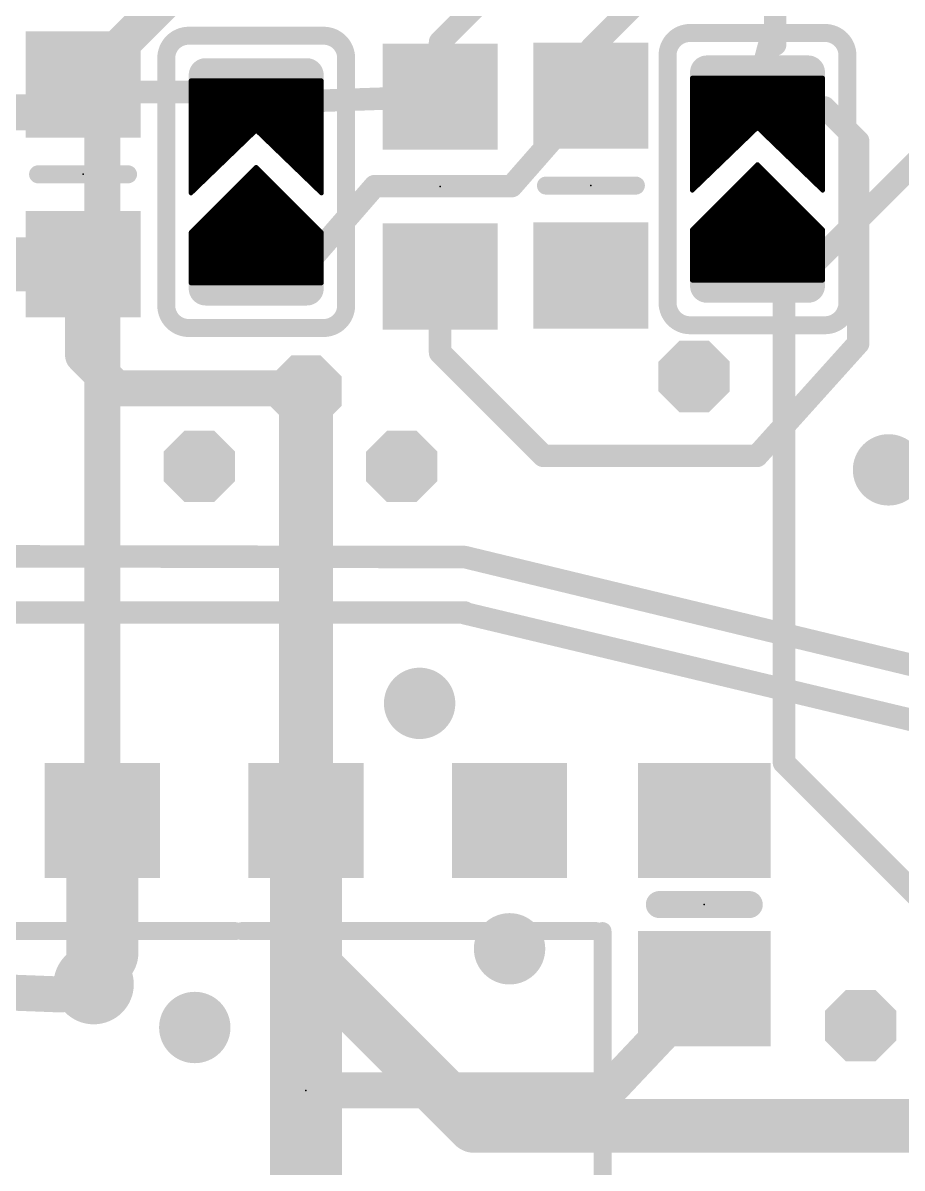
# Model space of a CAD drawing. Extents: x -31 to 165, y 0 to 136.
# Drawn here: x 15.2 to 25.13, y 31.32 to 44.26 of the extents above; entities that cross this region are included whole.
import ezdxf

# ---------------------------------------------------------------- set-up
doc = ezdxf.new("R2010")
doc.units = 0
for name, color, linetype in [('1', 12, 'CONTINUOUS'), ('16', 132, 'CONTINUOUS'), ('18', 3, 'CONTINUOUS'), ('21', 40, 'CONTINUOUS'), ('23', 40, 'CONTINUOUS')]:
    doc.layers.add(name, color=color, linetype=linetype)

# ---------------------------------------------------------------- blocks, each defined once
blk = doc.blocks.new('RECT')
blk.add_solid([(-0.5, -0.5), (0.5, -0.5), (-0.5, 0.5), (0.5, 0.5)])
blk = doc.blocks.new('RECT121920X243840R50')
at = {"const_width": 0.1905}
blk.add_lwpolyline([(0.2858, -0.5715), (0.2858, 0.5715, 0.4142), (0.1905, 0.6668), (-0.1905, 0.6668, 0.4142), (-0.2858, 0.5715), (-0.2858, -0.5715, 0.4142), (-0.1905, -0.6668), (0.1905, -0.6668, 0.4142)], format="xyb", close=True, dxfattribs=at)
blk.add_solid([(-0.2159, -0.5969), (0.2159, -0.5969), (-0.2159, 0.5969), (0.2159, 0.5969)])
blk = doc.blocks.new('ROUNDV')
at = {"const_width": 0.5}
blk.add_lwpolyline([(0, -0.25, 1), (0, 0.25, 1), (0, -0.25)], format="xyb", dxfattribs=at)
blk = doc.blocks.new('OCTAGONV')
at = {"const_width": 0.5}
blk.add_lwpolyline([(-0.25, -0.1036), (-0.25, 0.1036), (-0.1036, 0.25), (0.1036, 0.25), (0.25, 0.1036), (0.25, -0.1036), (0.1036, -0.25), (-0.1036, -0.25), (-0.25, -0.1036), (-0.25, 0.1036)], dxfattribs=at)

msp = doc.modelspace()

# ---------------------------------------------------------------- linework, layer by layer
at = {"layer": '1'}
for points, const_width in [([(23.6992, 44.069), (23.6992, 45.701)], 0.254), ([(21.6182, 43.971), (22.2242, 44.577)], 0.254), ([(20.3192, 44.45), (19.9142, 44.045)], 0.254), ([(19.9142, 44.045), (19.9142, 43.428)], 0.254), ([(23.5002, 43.513), (23.6272, 43.997)], 0.254), ([(23.6272, 43.997), (23.6992, 44.069)], 0.254), ([(23.6992, 44.017), (23.6992, 44.069)], 0.254), ([(21.6182, 43.44), (21.6182, 43.971)], 0.254), ([(15.9662, 43.482), (15.8812, 43.567)], 0.254), ([(17.8372, 43.482), (15.9662, 43.482)], 0.254), ([(18.5738, 43.609), (17.1006, 43.609)], 0.0508), ([(17.1006, 43.609), (17.1006, 42.339)], 0.0508), ([(17.1006, 43.5864), (18.5738, 43.5864)], 0.0508), ([(17.8372, 43.482), (17.9572, 43.362)], 0.254), ([(18.5738, 42.339), (18.5738, 43.609)], 0.0508), ([(24.2368, 43.64), (22.7636, 43.64)], 0.0508), ([(22.7636, 43.64), (22.7636, 42.37)], 0.0508), ([(22.7636, 43.6372), (24.2368, 43.6372)], 0.0508), ([(22.7636, 43.5864), (24.2368, 43.5864)], 0.0508), ([(23.8332, 43.307), (23.5002, 43.513)], 0.254), ([(24.2368, 42.37), (24.2368, 43.64)], 0.0508), ([(17.1006, 43.5356), (18.5738, 43.5356)], 0.0508), ([(17.1006, 43.4848), (18.5738, 43.4848)], 0.0508), ([(17.9572, 43.362), (19.9142, 43.428)], 0.254), ([(20.7232, 42.418), (21.6182, 43.44)], 0.254), ([(22.7636, 43.5356), (24.2368, 43.5356)], 0.0508), ([(22.7636, 43.4848), (24.2368, 43.4848)], 0.0508), ([(17.1006, 43.434), (18.5738, 43.434)], 0.0508), ([(17.1006, 43.3832), (18.5738, 43.3832)], 0.0508), ([(17.1006, 43.3324), (18.5738, 43.3324)], 0.0508), ([(22.7636, 43.434), (24.2368, 43.434)], 0.0508), ([(22.7636, 43.3832), (24.2368, 43.3832)], 0.0508), ([(22.7636, 43.3324), (24.2368, 43.3324)], 0.0508), ([(24.2562, 43.307), (23.8332, 43.307)], 0.254), ([(24.6372, 42.926), (24.2562, 43.307)], 0.254), ([(17.1006, 43.2816), (18.5738, 43.2816)], 0.0508), ([(17.1006, 43.2308), (18.5738, 43.2308)], 0.0508), ([(22.7636, 43.2816), (24.2368, 43.2816)], 0.0508), ([(22.7636, 43.2308), (24.2368, 43.2308)], 0.0508), ([(17.1006, 43.18), (18.5738, 43.18)], 0.0508), ([(17.1006, 43.1292), (18.5738, 43.1292)], 0.0508), ([(17.1006, 43.0784), (18.5738, 43.0784)], 0.0508), ([(22.7636, 43.18), (24.2368, 43.18)], 0.0508), ([(22.7636, 43.1292), (24.2368, 43.1292)], 0.0508), ([(22.7636, 42.37), (23.5002, 43.0812)], 0.0508), ([(22.7636, 43.0784), (23.4973, 43.0784)], 0.0508), ([(23.5002, 43.0812), (24.2368, 42.37)], 0.0508), ([(23.5031, 43.0784), (24.2368, 43.0784)], 0.0508), ([(17.1006, 42.339), (17.8372, 43.0502)], 0.0508), ([(17.1006, 43.0276), (17.8138, 43.0276)], 0.0508), ([(17.1006, 42.9768), (17.7612, 42.9768)], 0.0508), ([(17.8372, 43.0502), (18.5738, 42.339)], 0.0508), ([(17.8606, 43.0276), (18.5738, 43.0276)], 0.0508), ([(17.9132, 42.9768), (18.5738, 42.9768)], 0.0508), ([(22.7636, 43.0276), (23.4447, 43.0276)], 0.0508), ([(22.7636, 42.9768), (23.3921, 42.9768)], 0.0508), ([(23.5557, 43.0276), (24.2368, 43.0276)], 0.0508), ([(23.6083, 42.9768), (24.2368, 42.9768)], 0.0508), ([(24.6372, 40.64), (24.6372, 42.926)], 0.254), ([(17.1006, 42.926), (17.7086, 42.926)], 0.0508), ([(17.1006, 42.8752), (17.656, 42.8752)], 0.0508), ([(17.1006, 42.8244), (17.6033, 42.8244)], 0.0508), ([(17.9658, 42.926), (18.5738, 42.926)], 0.0508), ([(18.0185, 42.8752), (18.5738, 42.8752)], 0.0508), ([(18.0711, 42.8244), (18.5738, 42.8244)], 0.0508), ([(22.7636, 42.926), (23.3395, 42.926)], 0.0508), ([(22.7636, 42.8752), (23.2868, 42.8752)], 0.0508), ([(22.7636, 42.8244), (23.2342, 42.8244)], 0.0508), ([(23.6609, 42.926), (24.2368, 42.926)], 0.0508), ([(23.7136, 42.8752), (24.2368, 42.8752)], 0.0508), ([(23.7662, 42.8244), (24.2368, 42.8244)], 0.0508), ([(17.1006, 42.7736), (17.5507, 42.7736)], 0.0508), ([(17.1006, 42.7228), (17.4981, 42.7228)], 0.0508), ([(17.1006, 42.672), (17.4455, 42.672)], 0.0508), ([(18.1237, 42.7736), (18.5738, 42.7736)], 0.0508), ([(18.1763, 42.7228), (18.5738, 42.7228)], 0.0508), ([(18.2289, 42.672), (18.5738, 42.672)], 0.0508), ([(22.7636, 42.7736), (23.1816, 42.7736)], 0.0508), ([(22.7636, 42.7228), (23.129, 42.7228)], 0.0508), ([(22.7636, 42.672), (23.0764, 42.672)], 0.0508), ([(23.8188, 42.7736), (24.2368, 42.7736)], 0.0508), ([(23.8714, 42.7228), (24.2368, 42.7228)], 0.0508), ([(23.924, 42.672), (24.2368, 42.672)], 0.0508), ([(17.1006, 41.8945), (17.8372, 42.6311)], 0.0508), ([(17.1006, 42.6212), (17.3929, 42.6212)], 0.0508), ([(17.1006, 42.5704), (17.3403, 42.5704)], 0.0508), ([(17.7765, 42.5704), (17.8979, 42.5704)], 0.0508), ([(17.8273, 42.6212), (17.8471, 42.6212)], 0.0508), ([(17.8372, 42.6311), (18.5738, 41.8945)], 0.0508), ([(18.2815, 42.6212), (18.5738, 42.6212)], 0.0508), ([(18.3341, 42.5704), (18.5738, 42.5704)], 0.0508), ([(22.7636, 41.9255), (23.5002, 42.6621)], 0.0508), ([(22.7636, 42.6212), (23.0238, 42.6212)], 0.0508), ([(22.7636, 42.5704), (22.9712, 42.5704)], 0.0508), ([(23.4085, 42.5704), (23.5919, 42.5704)], 0.0508), ([(23.4593, 42.6212), (23.5411, 42.6212)], 0.0508), ([(23.5002, 42.6621), (24.2368, 41.9255)], 0.0508), ([(23.9766, 42.6212), (24.2368, 42.6212)], 0.0508), ([(24.0292, 42.5704), (24.2368, 42.5704)], 0.0508), ([(17.1006, 42.5196), (17.2876, 42.5196)], 0.0508), ([(17.1006, 42.4688), (17.235, 42.4688)], 0.0508), ([(17.1006, 42.418), (17.1824, 42.418)], 0.0508), ([(17.6241, 42.418), (18.0503, 42.418)], 0.0508), ([(17.6749, 42.4688), (17.9995, 42.4688)], 0.0508), ([(17.7257, 42.5196), (17.9487, 42.5196)], 0.0508), ([(18.3352, 41.45), (19.1762, 42.418)], 0.254), ([(18.3867, 42.5196), (18.5738, 42.5196)], 0.0508), ([(18.4394, 42.4688), (18.5738, 42.4688)], 0.0508), ([(18.492, 42.418), (18.5738, 42.418)], 0.0508), ([(19.1762, 42.418), (20.7232, 42.418)], 0.254), ([(22.7636, 42.5196), (22.9185, 42.5196)], 0.0508), ([(22.7636, 42.4688), (22.8659, 42.4688)], 0.0508), ([(22.7636, 42.418), (22.8133, 42.418)], 0.0508), ([(23.2561, 42.418), (23.7443, 42.418)], 0.0508), ([(23.3069, 42.4688), (23.6935, 42.4688)], 0.0508), ([(23.3577, 42.5196), (23.6427, 42.5196)], 0.0508), ([(24.0819, 42.5196), (24.2368, 42.5196)], 0.0508), ([(24.1345, 42.4688), (24.2368, 42.4688)], 0.0508), ([(24.1871, 42.418), (24.2368, 42.418)], 0.0508), ([(17.1006, 42.3672), (17.1298, 42.3672)], 0.0508), ([(17.5225, 42.3164), (18.1519, 42.3164)], 0.0508), ([(17.5733, 42.3672), (18.1011, 42.3672)], 0.0508), ([(18.5446, 42.3672), (18.5738, 42.3672)], 0.0508), ([(23.1545, 42.3164), (23.8459, 42.3164)], 0.0508), ([(23.2053, 42.3672), (23.7951, 42.3672)], 0.0508), ([(17.3701, 42.164), (18.3043, 42.164)], 0.0508), ([(17.4209, 42.2148), (18.2535, 42.2148)], 0.0508), ([(17.4717, 42.2656), (18.2027, 42.2656)], 0.0508), ([(23.0021, 42.164), (23.9983, 42.164)], 0.0508), ([(23.0529, 42.2148), (23.9475, 42.2148)], 0.0508), ([(23.1037, 42.2656), (23.8967, 42.2656)], 0.0508), ([(17.2685, 42.0624), (18.4059, 42.0624)], 0.0508), ([(17.3193, 42.1132), (18.3551, 42.1132)], 0.0508), ([(22.9005, 42.0624), (24.0999, 42.0624)], 0.0508), ([(22.9513, 42.1132), (24.0491, 42.1132)], 0.0508), ([(17.1006, 41.323), (17.1006, 41.8945)], 0.0508), ([(17.1161, 41.91), (18.5583, 41.91)], 0.0508), ([(17.1669, 41.9608), (18.5075, 41.9608)], 0.0508), ([(17.2177, 42.0116), (18.4567, 42.0116)], 0.0508), ([(18.5738, 41.8945), (18.5738, 41.323)], 0.0508), ([(22.7636, 41.354), (22.7636, 41.9255)], 0.0508), ([(22.7636, 41.91), (24.2368, 41.91)], 0.0508), ([(22.7989, 41.9608), (24.2015, 41.9608)], 0.0508), ([(22.8497, 42.0116), (24.1507, 42.0116)], 0.0508), ([(24.2368, 41.9255), (24.2368, 41.354)], 0.0508), ([(14.2082, 41.535), (15.8812, 41.535)], 0.6096), ([(17.1006, 41.8592), (18.5738, 41.8592)], 0.0508), ([(17.1006, 41.8084), (18.5738, 41.8084)], 0.0508), ([(22.7636, 41.8592), (24.2368, 41.8592)], 0.0508), ([(22.7636, 41.8084), (24.2368, 41.8084)], 0.0508), ([(15.8812, 41.535), (15.8812, 40.506)], 0.4064), ([(17.1006, 41.7576), (18.5738, 41.7576)], 0.0508), ([(17.1006, 41.7068), (18.5738, 41.7068)], 0.0508), ([(17.1006, 41.656), (18.5738, 41.656)], 0.0508), ([(22.7636, 41.7576), (24.2368, 41.7576)], 0.0508), ([(22.7636, 41.7068), (24.2368, 41.7068)], 0.0508), ([(22.7636, 41.656), (24.2368, 41.656)], 0.0508), ([(17.1006, 41.6052), (18.5738, 41.6052)], 0.0508), ([(17.1006, 41.5544), (18.5738, 41.5544)], 0.0508), ([(17.8372, 41.45), (18.3352, 41.45)], 0.254), ([(22.7636, 41.6052), (24.2368, 41.6052)], 0.0508), ([(22.7636, 41.5544), (24.2368, 41.5544)], 0.0508), ([(17.1006, 41.5036), (18.5738, 41.5036)], 0.0508), ([(17.1006, 41.4528), (18.5738, 41.4528)], 0.0508), ([(17.1006, 41.402), (18.5738, 41.402)], 0.0508), ([(19.9142, 41.396), (19.9142, 40.537)], 0.254), ([(22.7636, 41.5036), (24.2368, 41.5036)], 0.0508), ([(22.7636, 41.4528), (24.2368, 41.4528)], 0.0508), ([(22.7636, 41.402), (24.2368, 41.402)], 0.0508), ([(17.1006, 41.3512), (18.5738, 41.3512)], 0.0508), ([(18.5738, 41.323), (17.1006, 41.323)], 0.0508), ([(24.2368, 41.354), (22.7636, 41.354)], 0.0508), ([(23.4942, 39.37), (24.6372, 40.64)], 0.254), ([(15.8812, 40.506), (16.2552, 40.132)], 0.4064), ([(19.9142, 40.537), (21.0812, 39.37)], 0.254), ([(16.2552, 40.132), (18.3682, 40.132)], 0.4064), ([(18.3682, 40.132), (18.3992, 40.101)], 0.4064), ([(21.0812, 39.37), (23.4942, 39.37)], 0.254), ([(4.5242, 38.251), (20.1922, 38.227)], 0.254), ([(20.1922, 38.227), (33.5432, 35.002)], 0.254), ([(4.5242, 37.601), (20.1922, 37.601)], 0.254), ([(20.1922, 37.601), (20.1922, 37.592)], 0.254), ([(20.1922, 37.592), (33.1622, 34.494)], 0.254), ([(16.0992, 33.751), (16.0992, 35.251)], 0.8128), ([(18.3992, 33.751), (18.3992, 35.251)], 0.8128), ([(18.3992, 32.201), (18.3992, 33.751)], 0.8128), ([(16.0992, 33.751), (15.8752, 33.527)], 0.4064), ([(15.8752, 33.527), (15.6332, 33.285)], 0.4064), ([(16.0012, 33.527), (15.8752, 33.527)], 0.4064), ([(16.0012, 33.401), (16.0012, 33.527)], 0.4064), ([(15.6332, 33.285), (13.8992, 33.351)], 0.4064), ([(22.8992, 33.351), (21.8152, 32.201)], 0.4064), ([(18.3992, 29.151), (18.3992, 32.201)], 0.8128), ([(21.8152, 32.201), (18.3992, 32.201)], 0.4064)]:
    msp.add_lwpolyline(points, dxfattribs=dict(at, const_width=const_width))
for points, const_width in [([(19.9777, 44.045, 1), (19.8507, 44.045)], 0.127), ([(19.8693, 44.0899, 1), (19.9591, 44.0001)], 0.127), ([(23.6886, 43.9809, 1), (23.5658, 44.0131)], 0.127), ([(23.7627, 44.069, 1), (23.6357, 44.069)], 0.127), ([(23.6357, 44.069, 1), (23.7627, 44.069)], 0.127), ([(23.7441, 44.0241, 1), (23.6543, 44.1139)], 0.127), ([(21.6817, 43.971, 1), (21.5547, 43.971)], 0.127), ([(21.5733, 44.0159, 1), (21.6631, 43.9261)], 0.127), ([(23.5823, 44.0419, 1), (23.6721, 43.9521)], 0.127), ([(23.6357, 44.017, 1), (23.7627, 44.017)], 0.127), ([(15.9261, 43.6119, 1), (15.8363, 43.5221)], 0.127), ([(15.9662, 43.5455, 1), (15.9662, 43.4185)], 0.127), ([(17.1006, 43.6217, 1), (17.1006, 43.5963)], 0.0254), ([(17.1133, 43.609, 1), (17.0879, 43.609)], 0.0254), ([(17.1006, 43.5991, 1), (17.1006, 43.5737)], 0.0254), ([(17.8821, 43.5269, 1), (17.7923, 43.4371)], 0.127), ([(17.8372, 43.4185, 1), (17.8372, 43.5455)], 0.127), ([(18.5865, 43.609, 1), (18.5611, 43.609)], 0.0254), ([(18.5738, 43.5963, 1), (18.5738, 43.6217)], 0.0254), ([(18.5738, 43.5737, 1), (18.5738, 43.5991)], 0.0254), ([(22.7636, 43.6527, 1), (22.7636, 43.6273)], 0.0254), ([(22.7763, 43.64, 1), (22.7509, 43.64)], 0.0254), ([(22.7636, 43.6499, 1), (22.7636, 43.6245)], 0.0254), ([(22.7636, 43.5991, 1), (22.7636, 43.5737)], 0.0254), ([(23.5336, 43.567, 1), (23.4668, 43.459)], 0.127), ([(24.2495, 43.64, 1), (24.2241, 43.64)], 0.0254), ([(24.2368, 43.6273, 1), (24.2368, 43.6527)], 0.0254), ([(24.2368, 43.6245, 1), (24.2368, 43.6499)], 0.0254), ([(24.2368, 43.5737, 1), (24.2368, 43.5991)], 0.0254), ([(15.9213, 43.4371, 1), (16.0111, 43.5269)], 0.127), ([(17.1006, 43.5483, 1), (17.1006, 43.5229)], 0.0254), ([(17.1006, 43.4975, 1), (17.1006, 43.4721)], 0.0254), ([(17.9551, 43.4255, 1), (17.9593, 43.2985)], 0.127), ([(18.5738, 43.5229, 1), (18.5738, 43.5483)], 0.0254), ([(18.5738, 43.4721, 1), (18.5738, 43.4975)], 0.0254), ([(19.8507, 43.428, 1), (19.9777, 43.428)], 0.127), ([(19.9163, 43.3645, 1), (19.9121, 43.4915)], 0.127), ([(21.5547, 43.44, 1), (21.6817, 43.44)], 0.127), ([(21.666, 43.3982, 1), (21.5704, 43.4818)], 0.127), ([(22.7636, 43.5483, 1), (22.7636, 43.5229)], 0.0254), ([(22.7636, 43.4975, 1), (22.7636, 43.4721)], 0.0254), ([(23.4388, 43.5291, 1), (23.5616, 43.4969)], 0.127), ([(24.2368, 43.5229, 1), (24.2368, 43.5483)], 0.0254), ([(24.2368, 43.4721, 1), (24.2368, 43.4975)], 0.0254), ([(17.1006, 43.4467, 1), (17.1006, 43.4213)], 0.0254), ([(17.1006, 43.3959, 1), (17.1006, 43.3705)], 0.0254), ([(17.1006, 43.3451, 1), (17.1006, 43.3197)], 0.0254), ([(17.9123, 43.3171, 1), (18.0021, 43.4069)], 0.127), ([(18.5738, 43.4213, 1), (18.5738, 43.4467)], 0.0254), ([(18.5738, 43.3705, 1), (18.5738, 43.3959)], 0.0254), ([(18.5738, 43.3197, 1), (18.5738, 43.3451)], 0.0254), ([(22.7636, 43.4467, 1), (22.7636, 43.4213)], 0.0254), ([(22.7636, 43.3959, 1), (22.7636, 43.3705)], 0.0254), ([(22.7636, 43.3451, 1), (22.7636, 43.3197)], 0.0254), ([(23.8332, 43.3705, 1), (23.8332, 43.2435)], 0.127), ([(23.7998, 43.253, 1), (23.8666, 43.361)], 0.127), ([(24.3011, 43.3519, 1), (24.2113, 43.2621)], 0.127), ([(24.2562, 43.2435, 1), (24.2562, 43.3705)], 0.127), ([(24.2368, 43.4213, 1), (24.2368, 43.4467)], 0.0254), ([(24.2368, 43.3705, 1), (24.2368, 43.3959)], 0.0254), ([(24.2368, 43.3197, 1), (24.2368, 43.3451)], 0.0254), ([(17.1006, 43.2943, 1), (17.1006, 43.2689)], 0.0254), ([(17.1006, 43.2435, 1), (17.1006, 43.2181)], 0.0254), ([(18.5738, 43.2689, 1), (18.5738, 43.2943)], 0.0254), ([(18.5738, 43.2181, 1), (18.5738, 43.2435)], 0.0254), ([(22.7636, 43.2943, 1), (22.7636, 43.2689)], 0.0254), ([(22.7636, 43.2435, 1), (22.7636, 43.2181)], 0.0254), ([(24.2368, 43.2689, 1), (24.2368, 43.2943)], 0.0254), ([(24.2368, 43.2181, 1), (24.2368, 43.2435)], 0.0254), ([(17.1006, 43.1927, 1), (17.1006, 43.1673)], 0.0254), ([(17.1006, 43.1419, 1), (17.1006, 43.1165)], 0.0254), ([(17.1006, 43.0911, 1), (17.1006, 43.0657)], 0.0254), ([(18.5738, 43.1673, 1), (18.5738, 43.1927)], 0.0254), ([(18.5738, 43.1165, 1), (18.5738, 43.1419)], 0.0254), ([(18.5738, 43.0657, 1), (18.5738, 43.0911)], 0.0254), ([(22.7636, 43.1927, 1), (22.7636, 43.1673)], 0.0254), ([(22.7636, 43.1419, 1), (22.7636, 43.1165)], 0.0254), ([(22.7636, 43.0911, 1), (22.7636, 43.0657)], 0.0254), ([(23.509, 43.0903, 1), (23.4914, 43.0721)], 0.0254), ([(23.5031, 43.0911, 1), (23.5031, 43.0657)], 0.0254), ([(23.509, 43.0721, 1), (23.4914, 43.0903)], 0.0254), ([(23.4973, 43.0657, 1), (23.4973, 43.0911)], 0.0254), ([(24.2368, 43.1673, 1), (24.2368, 43.1927)], 0.0254), ([(24.2368, 43.1165, 1), (24.2368, 43.1419)], 0.0254), ([(24.2368, 43.0657, 1), (24.2368, 43.0911)], 0.0254), ([(17.1006, 43.0403, 1), (17.1006, 43.0149)], 0.0254), ([(17.1006, 42.9895, 1), (17.1006, 42.9641)], 0.0254), ([(17.7612, 42.9641, 1), (17.7612, 42.9895)], 0.0254), ([(17.8138, 43.0149, 1), (17.8138, 43.0403)], 0.0254), ([(17.846, 43.0593, 1), (17.8284, 43.0411)], 0.0254), ([(17.846, 43.0411, 1), (17.8284, 43.0593)], 0.0254), ([(17.8606, 43.0403, 1), (17.8606, 43.0149)], 0.0254), ([(17.9132, 42.9895, 1), (17.9132, 42.9641)], 0.0254), ([(18.5738, 43.0149, 1), (18.5738, 43.0403)], 0.0254), ([(18.5738, 42.9641, 1), (18.5738, 42.9895)], 0.0254), ([(22.7636, 43.0403, 1), (22.7636, 43.0149)], 0.0254), ([(22.7636, 42.9895, 1), (22.7636, 42.9641)], 0.0254), ([(23.3921, 42.9641, 1), (23.3921, 42.9895)], 0.0254), ([(23.4447, 43.0149, 1), (23.4447, 43.0403)], 0.0254), ([(23.5557, 43.0403, 1), (23.5557, 43.0149)], 0.0254), ([(23.6083, 42.9895, 1), (23.6083, 42.9641)], 0.0254), ([(24.2368, 43.0149, 1), (24.2368, 43.0403)], 0.0254), ([(24.2368, 42.9641, 1), (24.2368, 42.9895)], 0.0254), ([(24.7007, 42.926, 1), (24.5737, 42.926)], 0.127), ([(24.5923, 42.8811, 1), (24.6821, 42.9709)], 0.127), ([(17.1006, 42.9387, 1), (17.1006, 42.9133)], 0.0254), ([(17.1006, 42.8879, 1), (17.1006, 42.8625)], 0.0254), ([(17.1006, 42.8371, 1), (17.1006, 42.8117)], 0.0254), ([(17.6033, 42.8117, 1), (17.6033, 42.8371)], 0.0254), ([(17.656, 42.8625, 1), (17.656, 42.8879)], 0.0254), ([(17.7086, 42.9133, 1), (17.7086, 42.9387)], 0.0254), ([(17.9658, 42.9387, 1), (17.9658, 42.9133)], 0.0254), ([(18.0185, 42.8879, 1), (18.0185, 42.8625)], 0.0254), ([(18.0711, 42.8371, 1), (18.0711, 42.8117)], 0.0254), ([(18.5738, 42.9133, 1), (18.5738, 42.9387)], 0.0254), ([(18.5738, 42.8625, 1), (18.5738, 42.8879)], 0.0254), ([(18.5738, 42.8117, 1), (18.5738, 42.8371)], 0.0254), ([(22.7636, 42.9387, 1), (22.7636, 42.9133)], 0.0254), ([(22.7636, 42.8879, 1), (22.7636, 42.8625)], 0.0254), ([(22.7636, 42.8371, 1), (22.7636, 42.8117)], 0.0254), ([(23.2342, 42.8117, 1), (23.2342, 42.8371)], 0.0254), ([(23.2868, 42.8625, 1), (23.2868, 42.8879)], 0.0254), ([(23.3395, 42.9133, 1), (23.3395, 42.9387)], 0.0254), ([(23.6609, 42.9387, 1), (23.6609, 42.9133)], 0.0254), ([(23.7136, 42.8879, 1), (23.7136, 42.8625)], 0.0254), ([(23.7662, 42.8371, 1), (23.7662, 42.8117)], 0.0254), ([(24.2368, 42.9133, 1), (24.2368, 42.9387)], 0.0254), ([(24.2368, 42.8625, 1), (24.2368, 42.8879)], 0.0254), ([(24.2368, 42.8117, 1), (24.2368, 42.8371)], 0.0254), ([(17.1006, 42.7863, 1), (17.1006, 42.7609)], 0.0254), ([(17.1006, 42.7355, 1), (17.1006, 42.7101)], 0.0254), ([(17.1006, 42.6847, 1), (17.1006, 42.6593)], 0.0254), ([(17.4455, 42.6593, 1), (17.4455, 42.6847)], 0.0254), ([(17.4981, 42.7101, 1), (17.4981, 42.7355)], 0.0254), ([(17.5507, 42.7609, 1), (17.5507, 42.7863)], 0.0254), ([(18.1237, 42.7863, 1), (18.1237, 42.7609)], 0.0254), ([(18.1763, 42.7355, 1), (18.1763, 42.7101)], 0.0254), ([(18.2289, 42.6847, 1), (18.2289, 42.6593)], 0.0254), ([(18.5738, 42.7609, 1), (18.5738, 42.7863)], 0.0254), ([(18.5738, 42.7101, 1), (18.5738, 42.7355)], 0.0254), ([(18.5738, 42.6593, 1), (18.5738, 42.6847)], 0.0254), ([(22.7636, 42.7863, 1), (22.7636, 42.7609)], 0.0254), ([(22.7636, 42.7355, 1), (22.7636, 42.7101)], 0.0254), ([(22.7636, 42.6847, 1), (22.7636, 42.6593)], 0.0254), ([(23.0764, 42.6593, 1), (23.0764, 42.6847)], 0.0254), ([(23.129, 42.7101, 1), (23.129, 42.7355)], 0.0254), ([(23.1816, 42.7609, 1), (23.1816, 42.7863)], 0.0254), ([(23.8188, 42.7863, 1), (23.8188, 42.7609)], 0.0254), ([(23.8714, 42.7355, 1), (23.8714, 42.7101)], 0.0254), ([(23.924, 42.6847, 1), (23.924, 42.6593)], 0.0254), ([(24.2368, 42.7609, 1), (24.2368, 42.7863)], 0.0254), ([(24.2368, 42.7101, 1), (24.2368, 42.7355)], 0.0254), ([(24.2368, 42.6593, 1), (24.2368, 42.6847)], 0.0254), ([(17.1006, 42.6339, 1), (17.1006, 42.6085)], 0.0254), ([(17.1006, 42.5831, 1), (17.1006, 42.5577)], 0.0254), ([(17.3403, 42.5577, 1), (17.3403, 42.5831)], 0.0254), ([(17.3929, 42.6085, 1), (17.3929, 42.6339)], 0.0254), ([(17.7765, 42.5831, 1), (17.7765, 42.5577)], 0.0254), ([(17.8273, 42.6339, 1), (17.8273, 42.6085)], 0.0254), ([(17.8462, 42.6401, 1), (17.8282, 42.6221)], 0.0254), ([(17.8462, 42.6221, 1), (17.8282, 42.6401)], 0.0254), ([(17.8471, 42.6085, 1), (17.8471, 42.6339)], 0.0254), ([(17.8979, 42.5577, 1), (17.8979, 42.5831)], 0.0254), ([(18.2815, 42.6339, 1), (18.2815, 42.6085)], 0.0254), ([(18.3341, 42.5831, 1), (18.3341, 42.5577)], 0.0254), ([(18.5738, 42.6085, 1), (18.5738, 42.6339)], 0.0254), ([(18.5738, 42.5577, 1), (18.5738, 42.5831)], 0.0254), ([(22.7636, 42.6339, 1), (22.7636, 42.6085)], 0.0254), ([(22.7636, 42.5831, 1), (22.7636, 42.5577)], 0.0254), ([(22.9712, 42.5577, 1), (22.9712, 42.5831)], 0.0254), ([(23.0238, 42.6085, 1), (23.0238, 42.6339)], 0.0254), ([(23.4085, 42.5831, 1), (23.4085, 42.5577)], 0.0254), ([(23.4593, 42.6339, 1), (23.4593, 42.6085)], 0.0254), ([(23.5092, 42.6711, 1), (23.4912, 42.6531)], 0.0254), ([(23.5092, 42.6531, 1), (23.4912, 42.6711)], 0.0254), ([(23.5411, 42.6085, 1), (23.5411, 42.6339)], 0.0254), ([(23.5919, 42.5577, 1), (23.5919, 42.5831)], 0.0254), ([(23.9766, 42.6339, 1), (23.9766, 42.6085)], 0.0254), ([(24.0292, 42.5831, 1), (24.0292, 42.5577)], 0.0254), ([(24.2368, 42.6085, 1), (24.2368, 42.6339)], 0.0254), ([(24.2368, 42.5577, 1), (24.2368, 42.5831)], 0.0254), ([(17.1006, 42.5323, 1), (17.1006, 42.5069)], 0.0254), ([(17.1006, 42.4815, 1), (17.1006, 42.4561)], 0.0254), ([(17.1006, 42.4307, 1), (17.1006, 42.4053)], 0.0254), ([(17.1824, 42.4053, 1), (17.1824, 42.4307)], 0.0254), ([(17.235, 42.4561, 1), (17.235, 42.4815)], 0.0254), ([(17.2876, 42.5069, 1), (17.2876, 42.5323)], 0.0254), ([(17.6241, 42.4307, 1), (17.6241, 42.4053)], 0.0254), ([(17.6749, 42.4815, 1), (17.6749, 42.4561)], 0.0254), ([(17.7257, 42.5323, 1), (17.7257, 42.5069)], 0.0254), ([(17.9487, 42.5069, 1), (17.9487, 42.5323)], 0.0254), ([(17.9995, 42.4561, 1), (17.9995, 42.4815)], 0.0254), ([(18.0503, 42.4053, 1), (18.0503, 42.4307)], 0.0254), ([(18.3867, 42.5323, 1), (18.3867, 42.5069)], 0.0254), ([(18.4394, 42.4815, 1), (18.4394, 42.4561)], 0.0254), ([(18.492, 42.4307, 1), (18.492, 42.4053)], 0.0254), ([(18.5738, 42.5069, 1), (18.5738, 42.5323)], 0.0254), ([(18.5738, 42.4561, 1), (18.5738, 42.4815)], 0.0254), ([(18.5738, 42.4053, 1), (18.5738, 42.4307)], 0.0254), ([(19.1762, 42.4815, 1), (19.1762, 42.3545)], 0.127), ([(19.2241, 42.3764, 1), (19.1283, 42.4596)], 0.127), ([(20.6754, 42.4598, 1), (20.771, 42.3762)], 0.127), ([(20.7232, 42.3545, 1), (20.7232, 42.4815)], 0.127), ([(22.7636, 42.5323, 1), (22.7636, 42.5069)], 0.0254), ([(22.7636, 42.4815, 1), (22.7636, 42.4561)], 0.0254), ([(22.7636, 42.4307, 1), (22.7636, 42.4053)], 0.0254), ([(22.8133, 42.4053, 1), (22.8133, 42.4307)], 0.0254), ([(22.8659, 42.4561, 1), (22.8659, 42.4815)], 0.0254), ([(22.9185, 42.5069, 1), (22.9185, 42.5323)], 0.0254), ([(23.2561, 42.4307, 1), (23.2561, 42.4053)], 0.0254), ([(23.3069, 42.4815, 1), (23.3069, 42.4561)], 0.0254), ([(23.3577, 42.5323, 1), (23.3577, 42.5069)], 0.0254), ([(23.6427, 42.5069, 1), (23.6427, 42.5323)], 0.0254), ([(23.6935, 42.4561, 1), (23.6935, 42.4815)], 0.0254), ([(23.7443, 42.4053, 1), (23.7443, 42.4307)], 0.0254), ([(24.0819, 42.5323, 1), (24.0819, 42.5069)], 0.0254), ([(24.1345, 42.4815, 1), (24.1345, 42.4561)], 0.0254), ([(24.1871, 42.4307, 1), (24.1871, 42.4053)], 0.0254), ([(24.2368, 42.5069, 1), (24.2368, 42.5323)], 0.0254), ([(24.2368, 42.4561, 1), (24.2368, 42.4815)], 0.0254), ([(24.2368, 42.4053, 1), (24.2368, 42.4307)], 0.0254), ([(17.1006, 42.3799, 1), (17.1006, 42.3545)], 0.0254), ([(17.0918, 42.3481, 1), (17.1094, 42.3299)], 0.0254), ([(17.0879, 42.339, 1), (17.1133, 42.339)], 0.0254), ([(17.1298, 42.3545, 1), (17.1298, 42.3799)], 0.0254), ([(17.5225, 42.3291, 1), (17.5225, 42.3037)], 0.0254), ([(17.5733, 42.3799, 1), (17.5733, 42.3545)], 0.0254), ([(18.1011, 42.3545, 1), (18.1011, 42.3799)], 0.0254), ([(18.1519, 42.3037, 1), (18.1519, 42.3291)], 0.0254), ([(18.5446, 42.3799, 1), (18.5446, 42.3545)], 0.0254), ([(18.5611, 42.339, 1), (18.5865, 42.339)], 0.0254), ([(18.565, 42.3299, 1), (18.5826, 42.3481)], 0.0254), ([(18.5738, 42.3545, 1), (18.5738, 42.3799)], 0.0254), ([(22.7548, 42.3791, 1), (22.7724, 42.3609)], 0.0254), ([(22.7509, 42.37, 1), (22.7763, 42.37)], 0.0254), ([(23.1545, 42.3291, 1), (23.1545, 42.3037)], 0.0254), ([(23.2053, 42.3799, 1), (23.2053, 42.3545)], 0.0254), ([(23.7951, 42.3545, 1), (23.7951, 42.3799)], 0.0254), ([(23.8459, 42.3037, 1), (23.8459, 42.3291)], 0.0254), ([(24.2241, 42.37, 1), (24.2495, 42.37)], 0.0254), ([(24.228, 42.3609, 1), (24.2456, 42.3791)], 0.0254), ([(17.3701, 42.1767, 1), (17.3701, 42.1513)], 0.0254), ([(17.4209, 42.2275, 1), (17.4209, 42.2021)], 0.0254), ([(17.4717, 42.2783, 1), (17.4717, 42.2529)], 0.0254), ([(18.2027, 42.2529, 1), (18.2027, 42.2783)], 0.0254), ([(18.2535, 42.2021, 1), (18.2535, 42.2275)], 0.0254), ([(18.3043, 42.1513, 1), (18.3043, 42.1767)], 0.0254), ([(23.0021, 42.1767, 1), (23.0021, 42.1513)], 0.0254), ([(23.0529, 42.2275, 1), (23.0529, 42.2021)], 0.0254), ([(23.1037, 42.2783, 1), (23.1037, 42.2529)], 0.0254), ([(23.8967, 42.2529, 1), (23.8967, 42.2783)], 0.0254), ([(23.9475, 42.2021, 1), (23.9475, 42.2275)], 0.0254), ([(23.9983, 42.1513, 1), (23.9983, 42.1767)], 0.0254), ([(17.2685, 42.0751, 1), (17.2685, 42.0497)], 0.0254), ([(17.3193, 42.1259, 1), (17.3193, 42.1005)], 0.0254), ([(18.3551, 42.1005, 1), (18.3551, 42.1259)], 0.0254), ([(18.4059, 42.0497, 1), (18.4059, 42.0751)], 0.0254), ([(22.9005, 42.0751, 1), (22.9005, 42.0497)], 0.0254), ([(22.9513, 42.1259, 1), (22.9513, 42.1005)], 0.0254), ([(24.0491, 42.1005, 1), (24.0491, 42.1259)], 0.0254), ([(24.0999, 42.0497, 1), (24.0999, 42.0751)], 0.0254), ([(17.1133, 41.8945, 1), (17.0879, 41.8945)], 0.0254), ([(17.1161, 41.9227, 1), (17.1161, 41.8973)], 0.0254), ([(17.1669, 41.9735, 1), (17.1669, 41.9481)], 0.0254), ([(17.2177, 42.0243, 1), (17.2177, 41.9989)], 0.0254), ([(18.4567, 41.9989, 1), (18.4567, 42.0243)], 0.0254), ([(18.5075, 41.9481, 1), (18.5075, 41.9735)], 0.0254), ([(18.5583, 41.8973, 1), (18.5583, 41.9227)], 0.0254), ([(18.5865, 41.8945, 1), (18.5611, 41.8945)], 0.0254), ([(22.7763, 41.9255, 1), (22.7509, 41.9255)], 0.0254), ([(22.7546, 41.9345, 1), (22.7726, 41.9165)], 0.0254), ([(22.7636, 41.9227, 1), (22.7636, 41.8973)], 0.0254), ([(22.7989, 41.9735, 1), (22.7989, 41.9481)], 0.0254), ([(22.8497, 42.0243, 1), (22.8497, 41.9989)], 0.0254), ([(24.1507, 41.9989, 1), (24.1507, 42.0243)], 0.0254), ([(24.2015, 41.9481, 1), (24.2015, 41.9735)], 0.0254), ([(24.2495, 41.9255, 1), (24.2241, 41.9255)], 0.0254), ([(24.2278, 41.9165, 1), (24.2458, 41.9345)], 0.0254), ([(24.2368, 41.8973, 1), (24.2368, 41.9227)], 0.0254), ([(15.8812, 41.3826, 1), (15.8812, 41.6874)], 0.3048), ([(17.0916, 41.9035, 1), (17.1096, 41.8855)], 0.0254), ([(17.1006, 41.8719, 1), (17.1006, 41.8465)], 0.0254), ([(17.1006, 41.8211, 1), (17.1006, 41.7957)], 0.0254), ([(18.5648, 41.8855, 1), (18.5828, 41.9035)], 0.0254), ([(18.5738, 41.8465, 1), (18.5738, 41.8719)], 0.0254), ([(18.5738, 41.7957, 1), (18.5738, 41.8211)], 0.0254), ([(22.7636, 41.8719, 1), (22.7636, 41.8465)], 0.0254), ([(22.7636, 41.8211, 1), (22.7636, 41.7957)], 0.0254), ([(24.2368, 41.8465, 1), (24.2368, 41.8719)], 0.0254), ([(24.2368, 41.7957, 1), (24.2368, 41.8211)], 0.0254), ([(15.9828, 41.535, 1), (15.7796, 41.535)], 0.2032), ([(17.1006, 41.7703, 1), (17.1006, 41.7449)], 0.0254), ([(17.1006, 41.7195, 1), (17.1006, 41.6941)], 0.0254), ([(17.1006, 41.6687, 1), (17.1006, 41.6433)], 0.0254), ([(18.5738, 41.7449, 1), (18.5738, 41.7703)], 0.0254), ([(18.5738, 41.6941, 1), (18.5738, 41.7195)], 0.0254), ([(18.5738, 41.6433, 1), (18.5738, 41.6687)], 0.0254), ([(22.7636, 41.7703, 1), (22.7636, 41.7449)], 0.0254), ([(22.7636, 41.7195, 1), (22.7636, 41.6941)], 0.0254), ([(22.7636, 41.6687, 1), (22.7636, 41.6433)], 0.0254), ([(24.2368, 41.7449, 1), (24.2368, 41.7703)], 0.0254), ([(24.2368, 41.6941, 1), (24.2368, 41.7195)], 0.0254), ([(24.2368, 41.6433, 1), (24.2368, 41.6687)], 0.0254), ([(17.1006, 41.6179, 1), (17.1006, 41.5925)], 0.0254), ([(17.1006, 41.5671, 1), (17.1006, 41.5417)], 0.0254), ([(17.8372, 41.5135, 1), (17.8372, 41.3865)], 0.127), ([(18.2873, 41.4916, 1), (18.3831, 41.4084)], 0.127), ([(18.3352, 41.3865, 1), (18.3352, 41.5135)], 0.127), ([(18.5738, 41.5925, 1), (18.5738, 41.6179)], 0.0254), ([(18.5738, 41.5417, 1), (18.5738, 41.5671)], 0.0254), ([(22.7636, 41.6179, 1), (22.7636, 41.5925)], 0.0254), ([(22.7636, 41.5671, 1), (22.7636, 41.5417)], 0.0254), ([(24.2368, 41.5925, 1), (24.2368, 41.6179)], 0.0254), ([(24.2368, 41.5417, 1), (24.2368, 41.5671)], 0.0254), ([(17.1006, 41.5163, 1), (17.1006, 41.4909)], 0.0254), ([(17.1006, 41.4655, 1), (17.1006, 41.4401)], 0.0254), ([(17.1006, 41.4147, 1), (17.1006, 41.3893)], 0.0254), ([(18.5738, 41.4909, 1), (18.5738, 41.5163)], 0.0254), ([(18.5738, 41.4401, 1), (18.5738, 41.4655)], 0.0254), ([(18.5738, 41.3893, 1), (18.5738, 41.4147)], 0.0254), ([(19.9777, 41.396, 1), (19.8507, 41.396)], 0.127), ([(22.7636, 41.5163, 1), (22.7636, 41.4909)], 0.0254), ([(22.7636, 41.4655, 1), (22.7636, 41.4401)], 0.0254), ([(22.7636, 41.4147, 1), (22.7636, 41.3893)], 0.0254), ([(24.2368, 41.4909, 1), (24.2368, 41.5163)], 0.0254), ([(24.2368, 41.4401, 1), (24.2368, 41.4655)], 0.0254), ([(24.2368, 41.3893, 1), (24.2368, 41.4147)], 0.0254), ([(17.1006, 41.3639, 1), (17.1006, 41.3385)], 0.0254), ([(17.1006, 41.3357, 1), (17.1006, 41.3103)], 0.0254), ([(17.0879, 41.323, 1), (17.1133, 41.323)], 0.0254), ([(18.5611, 41.323, 1), (18.5865, 41.323)], 0.0254), ([(18.5738, 41.3385, 1), (18.5738, 41.3639)], 0.0254), ([(18.5738, 41.3103, 1), (18.5738, 41.3357)], 0.0254), ([(22.7636, 41.3667, 1), (22.7636, 41.3413)], 0.0254), ([(22.7509, 41.354, 1), (22.7763, 41.354)], 0.0254), ([(24.2241, 41.354, 1), (24.2495, 41.354)], 0.0254), ([(24.2368, 41.3413, 1), (24.2368, 41.3667)], 0.0254), ([(24.6844, 40.5975, 1), (24.59, 40.6825)], 0.127), ([(15.953, 40.5778, 1), (15.8094, 40.4342)], 0.2032), ([(19.9591, 40.5819, 1), (19.8693, 40.4921)], 0.127), ([(24.5737, 40.64, 1), (24.7007, 40.64)], 0.127), ([(15.7796, 40.506, 1), (15.9828, 40.506)], 0.2032), ([(19.8507, 40.537, 1), (19.9777, 40.537)], 0.127), ([(16.2552, 40.2336, 1), (16.2552, 40.0304)], 0.2032), ([(16.1834, 40.0602, 1), (16.327, 40.2038)], 0.2032), ([(18.44, 40.2038, 1), (18.2964, 40.0602)], 0.2032), ([(18.3274, 40.0292, 1), (18.471, 40.1728)], 0.2032), ([(18.3682, 40.0304, 1), (18.3682, 40.2336)], 0.2032), ([(21.0812, 39.4335, 1), (21.0812, 39.3065)], 0.127), ([(21.0363, 39.3251, 1), (21.1261, 39.4149)], 0.127), ([(23.447, 39.4125, 1), (23.5414, 39.3275)], 0.127), ([(23.4942, 39.3065, 1), (23.4942, 39.4335)], 0.127), ([(20.2071, 38.2887, 1), (20.1773, 38.1653)], 0.127), ([(20.1921, 38.1635, 1), (20.1923, 38.2905)], 0.127), ([(20.2557, 37.601, 1), (20.1287, 37.601)], 0.127), ([(20.207, 37.6538, 1), (20.1774, 37.5302)], 0.127), ([(20.1287, 37.592, 1), (20.2557, 37.592)], 0.127), ([(20.1922, 37.5375, 1), (20.1922, 37.6645)], 0.127), ([(16.3024, 35.251, 1), (15.896, 35.251)], 0.4064), ([(18.6024, 35.251, 1), (18.196, 35.251)], 0.4064), ([(18.6024, 33.751, 1), (18.196, 33.751)], 0.4064), ([(15.896, 33.751, 1), (16.3024, 33.751)], 0.4064), ([(16.171, 33.6792, 1), (16.0274, 33.8228)], 0.2032), ([(18.196, 33.751, 1), (18.6024, 33.751)], 0.4064), ([(15.8752, 33.6286, 1), (15.8752, 33.4254)], 0.2032), ([(15.8034, 33.5988, 1), (15.947, 33.4552)], 0.2032), ([(15.947, 33.4552, 1), (15.8034, 33.5988)], 0.2032), ([(16.1028, 33.527, 1), (15.8996, 33.527)], 0.2032), ([(16.0012, 33.4254, 1), (16.0012, 33.6286)], 0.2032), ([(22.9731, 33.2813, 1), (22.8253, 33.4207)], 0.2032), ([(15.5614, 33.3568, 1), (15.705, 33.2132)], 0.2032), ([(15.6293, 33.1835, 1), (15.6371, 33.3865)], 0.2032), ([(15.8996, 33.401, 1), (16.1028, 33.401)], 0.2032), ([(18.6024, 32.201, 1), (18.196, 32.201)], 0.4064), ([(18.196, 32.201, 1), (18.6024, 32.201)], 0.4064), ([(18.3992, 32.3026, 1), (18.3992, 32.0994)], 0.2032), ([(21.7413, 32.2707, 1), (21.8891, 32.1313)], 0.2032), ([(21.8152, 32.0994, 1), (21.8152, 32.3026)], 0.2032)]:
    msp.add_lwpolyline(points, format="xyb", dxfattribs=dict(at, const_width=const_width))
at = {"layer": '16'}
for points, const_width in [([(19.7492, 47.451), (16.0992, 43.801)], 0.4064), ([(26.6492, 44.051), (23.7992, 41.201)], 0.254), ([(16.0992, 43.801), (16.0992, 43.251)], 0.4064), ([(6.9082, 43.251), (16.0992, 43.251)], 0.4064), ([(16.0992, 43.251), (16.0992, 33.655)], 0.4064), ([(23.7992, 41.201), (23.7992, 35.904)], 0.254), ([(18.3992, 40.101), (18.3992, 33.751)], 0.6096), ([(23.7992, 35.904), (25.8012, 33.902)], 0.254), ([(20.2992, 31.801), (18.3992, 33.701)], 0.6096), ([(16.0992, 33.655), (16.0012, 33.401)], 0.4064), ([(18.3992, 33.701), (18.3992, 33.751)], 0.254), ([(31.4992, 31.801), (20.2992, 31.801)], 0.6096)]:
    msp.add_lwpolyline(points, dxfattribs=dict(at, const_width=const_width))
for points, const_width in [([(16.2008, 43.801, 1), (15.9976, 43.801)], 0.2032), ([(16.0274, 43.8728, 1), (16.171, 43.7292)], 0.2032), ([(16.2008, 43.251, 1), (15.9976, 43.251)], 0.2032), ([(15.9976, 43.251, 1), (16.2008, 43.251)], 0.2032), ([(16.0992, 43.1494, 1), (16.0992, 43.3526)], 0.2032), ([(23.8627, 41.201, 1), (23.7357, 41.201)], 0.127), ([(23.7543, 41.2459, 1), (23.8441, 41.1561)], 0.127), ([(18.5516, 40.101, 1), (18.2468, 40.101)], 0.3048), ([(23.8441, 35.9489, 1), (23.7543, 35.8591)], 0.127), ([(23.7357, 35.904, 1), (23.8627, 35.904)], 0.127), ([(18.507, 33.8088, 1), (18.2914, 33.5932)], 0.3048), ([(18.2468, 33.751, 1), (18.5516, 33.751)], 0.3048), ([(16.194, 33.6184, 1), (16.0044, 33.6916)], 0.2032), ([(18.4627, 33.751, 1), (18.3357, 33.751)], 0.127), ([(15.9976, 33.655, 1), (16.2008, 33.655)], 0.2032), ([(18.3357, 33.701, 1), (18.4627, 33.701)], 0.127), ([(15.9064, 33.4376, 1), (16.096, 33.3644)], 0.2032), ([(20.2992, 31.9534, 1), (20.2992, 31.6486)], 0.3048), ([(20.1914, 31.6932, 1), (20.407, 31.9088)], 0.3048)]:
    msp.add_lwpolyline(points, format="xyb", dxfattribs=dict(at, const_width=const_width))
at = {"layer": '21'}
for points, const_width in [([(22.7382, 44.148, 0.4142), (22.4842, 43.894)], 0.2032), ([(22.7382, 44.1988, 1), (22.7382, 44.0972)], 0.1016), ([(22.7382, 44.0972, 1), (22.7382, 44.1988)], 0.1016), ([(24.5162, 43.894, 0.4142), (24.2622, 44.148)], 0.2032), ([(24.2622, 44.1988, 1), (24.2622, 44.0972)], 0.1016), ([(24.2622, 44.0972, 1), (24.2622, 44.1988)], 0.1016), ([(17.0752, 44.117, 0.4142), (16.8212, 43.863)], 0.2032), ([(17.0752, 44.1678, 1), (17.0752, 44.0662)], 0.1016), ([(17.0752, 44.0662, 1), (17.0752, 44.1678)], 0.1016), ([(18.8532, 43.863, 0.4142), (18.5992, 44.117)], 0.2032), ([(18.5992, 44.1678, 1), (18.5992, 44.0662)], 0.1016), ([(18.5992, 44.0662, 1), (18.5992, 44.1678)], 0.1016), ([(22.535, 43.894, 1), (22.4334, 43.894)], 0.1016), ([(24.567, 43.894, 1), (24.4654, 43.894)], 0.1016), ([(16.872, 43.863, 1), (16.7704, 43.863)], 0.1016), ([(16.7704, 43.863, 1), (16.872, 43.863)], 0.1016), ([(18.904, 43.863, 1), (18.8024, 43.863)], 0.1016), ([(18.8024, 43.863, 1), (18.904, 43.863)], 0.1016), ([(22.4334, 43.894, 1), (22.535, 43.894)], 0.1016), ([(24.4654, 43.894, 1), (24.567, 43.894)], 0.1016), ([(15.3732, 42.6018, 1), (15.3732, 42.5002)], 0.1016), ([(16.3892, 42.5002, 1), (16.3892, 42.6018)], 0.1016), ([(19.4062, 42.4628, 1), (19.4062, 42.3612)], 0.1016), ([(20.4222, 42.3612, 1), (20.4222, 42.4628)], 0.1016), ([(21.1102, 42.4748, 1), (21.1102, 42.3732)], 0.1016), ([(22.1262, 42.3732, 1), (22.1262, 42.4748)], 0.1016), ([(16.8212, 41.069, 0.4142), (17.0752, 40.815)], 0.2032), ([(16.872, 41.069, 1), (16.7704, 41.069)], 0.1016), ([(18.5992, 40.815, 0.4142), (18.8532, 41.069)], 0.2032), ([(18.904, 41.069, 1), (18.8024, 41.069)], 0.1016), ([(22.4842, 41.1, 0.4142), (22.7382, 40.846)], 0.2032), ([(22.535, 41.1, 1), (22.4334, 41.1)], 0.1016), ([(22.4334, 41.1, 1), (22.535, 41.1)], 0.1016), ([(24.2622, 40.846, 0.4142), (24.5162, 41.1)], 0.2032), ([(24.567, 41.1, 1), (24.4654, 41.1)], 0.1016), ([(24.4654, 41.1, 1), (24.567, 41.1)], 0.1016), ([(16.7704, 41.069, 1), (16.872, 41.069)], 0.1016), ([(18.8024, 41.069, 1), (18.904, 41.069)], 0.1016), ([(17.0752, 40.8658, 1), (17.0752, 40.7642)], 0.1016), ([(17.0752, 40.7642, 1), (17.0752, 40.8658)], 0.1016), ([(18.5992, 40.8658, 1), (18.5992, 40.7642)], 0.1016), ([(18.5992, 40.7642, 1), (18.5992, 40.8658)], 0.1016), ([(22.7382, 40.8968, 1), (22.7382, 40.7952)], 0.1016), ([(22.7382, 40.7952, 1), (22.7382, 40.8968)], 0.1016), ([(24.2622, 40.8968, 1), (24.2622, 40.7952)], 0.1016), ([(24.2622, 40.7952, 1), (24.2622, 40.8968)], 0.1016), ([(22.3912, 34.3772, 1), (22.3912, 34.2248)], 0.1524), ([(23.4072, 34.2248, 1), (23.4072, 34.3772)], 0.1524), ([(17.5992, 33.9502, 1), (17.5992, 34.0518)], 0.1016), ([(17.6752, 34.0518, 1), (17.6752, 33.9502)], 0.1016), ([(21.6772, 33.9502, 1), (21.6772, 34.0518)], 0.1016), ([(21.8, 34.001, 1), (21.6984, 34.001)], 0.1016)]:
    msp.add_lwpolyline(points, format="xyb", dxfattribs=dict(at, const_width=const_width))
for points, const_width in [([(24.2622, 44.148), (22.7382, 44.148)], 0.2032), ([(18.5992, 44.117), (17.0752, 44.117)], 0.2032), ([(22.4842, 41.1), (22.4842, 43.894)], 0.2032), ([(24.5162, 43.894), (24.5162, 41.1)], 0.2032), ([(16.8212, 41.069), (16.8212, 43.863)], 0.2032), ([(18.8532, 43.863), (18.8532, 41.069)], 0.2032), ([(15.3732, 42.551), (16.3892, 42.551)], 0.2032), ([(20.4222, 42.412), (19.4062, 42.412)], 0.2032), ([(21.1102, 42.424), (22.1262, 42.424)], 0.2032), ([(18.5992, 40.815), (17.0752, 40.815)], 0.2032), ([(24.2622, 40.846), (22.7382, 40.846)], 0.2032), ([(22.3912, 34.301), (23.4072, 34.301)], 0.3048), ([(17.5992, 34.001), (15.1212, 34.001)], 0.2032), ([(21.6772, 34.001), (17.6752, 34.001)], 0.2032), ([(21.7492, 34.001), (21.7492, 30.401)], 0.2032)]:
    msp.add_lwpolyline(points, dxfattribs=dict(at, const_width=const_width))
at = {"layer": '23'}
for p in [(15.8812, 42.551), (17.8372, 42.466), (23.5002, 42.497), (19.9142, 42.412), (21.6182, 42.424), (22.8992, 34.301), (18.3992, 32.201)]:
    msp.add_point(p, dxfattribs=at)

# ---------------------------------------------------------------- block references
at = {"layer": '1'}
for p, xscale, yscale, rotation in [((15.8812, 43.567), 1.2, 1.3, 90), ((19.9142, 43.428), 1.2, 1.3, 270), ((21.6182, 43.44), 1.2, 1.3, 90), ((15.8812, 41.535), 1.2, 1.3, 90), ((19.9142, 41.396), 1.2, 1.3, 270), ((21.6182, 41.408), 1.2, 1.3, 90), ((16.0992, 35.251), 1.3, 1.3, 180), ((18.3992, 35.251), 1.3, 1.3, 180), ((20.6992, 35.251), 1.3, 1.3, 180), ((22.8992, 35.251), 1.3, 1.5, 90), ((22.8992, 33.351), 1.3, 1.5, 90)]:
    msp.add_blockref('RECT', p, dxfattribs=dict(at, xscale=xscale, yscale=yscale, rotation=rotation))
at = {"layer": '1', "rotation": 90}
for p in [(17.8372, 43.482), (23.5002, 43.513), (17.8372, 41.45), (23.5002, 41.481)]:
    msp.add_blockref('RECT121920X243840R50', p, dxfattribs=at)
at = {"layer": '18'}
for name, p, xscale, yscale in [('OCTAGONV', (22.7832, 40.267), 0.8064, 0.8064), ('OCTAGONV', (22.7832, 40.267), 0.8064, 0.8064), ('OCTAGONV', (18.3992, 40.101), 0.8064, 0.8064), ('OCTAGONV', (18.3992, 40.101), 0.8064, 0.8064), ('OCTAGONV', (17.1952, 39.251), 0.8064, 0.8064), ('OCTAGONV', (17.1952, 39.251), 0.8064, 0.8064), ('OCTAGONV', (19.4812, 39.251), 0.8064, 0.8064), ('OCTAGONV', (19.4812, 39.251), 0.8064, 0.8064), ('ROUNDV', (24.9802, 39.212), 0.8064, 0.8064), ('ROUNDV', (24.9802, 39.212), 0.8064, 0.8064), ('ROUNDV', (19.6832, 36.574), 0.8064, 0.8064), ('ROUNDV', (19.6832, 36.574), 0.8064, 0.8064), ('ROUNDV', (20.6992, 33.801), 0.8064, 0.8064), ('ROUNDV', (20.6992, 33.801), 0.8064, 0.8064), ('OCTAGONV', (18.3992, 33.751), 0.8064, 0.8064), ('OCTAGONV', (18.3992, 33.751), 0.8064, 0.8064), ('ROUNDV', (16.0012, 33.401), 0.9064, 0.9064), ('ROUNDV', (16.0012, 33.401), 0.9064, 0.9064), ('ROUNDV', (17.1432, 32.912), 0.8064, 0.8064), ('ROUNDV', (17.1432, 32.912), 0.8064, 0.8064), ('OCTAGONV', (24.6662, 32.932), 0.8064, 0.8064), ('OCTAGONV', (24.6662, 32.932), 0.8064, 0.8064)]:
    msp.add_blockref(name, p, dxfattribs=dict(at, xscale=xscale, yscale=yscale))

doc.saveas('drawing.dxf')
